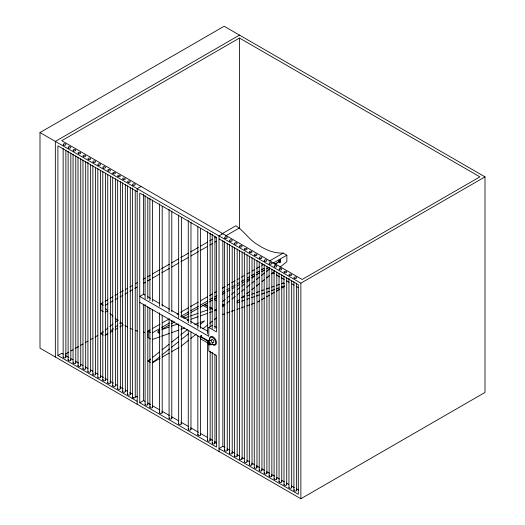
<?xml version="1.0" encoding="UTF-8"?>
<svg xmlns="http://www.w3.org/2000/svg" width="525" height="525" viewBox="0 0 525 525"><rect width="100%" height="100%" fill="white"/><g stroke="black" fill="none" stroke-linecap="round" stroke-linejoin="round"><path stroke-width="0.79" d="M208.464 343.37L201.023 339.065A0.945 0.545 0 0 1 200.786 338.743C199.507 337.332 201.856 333.749 201.58 336.899L209.022 341.197M201.482 337.503L201.482 335.659M280.337 261.266L280.002 261.955M103.353 331.669L100.8 333.71L103.241 335.121M105.263 330.14L107.815 328.105M109.732 326.576L112.921 324.023M115.474 321.989L118.02 319.948M105.105 335.317L107.658 333.277M110.211 331.242L113.4 328.689M115.31 327.16L117.862 325.126M119.779 323.597L121.052 322.573M150.544 362.427L148.102 361.016L150.649 358.982M152.558 357.459L159.561 351.862M162.113 349.821L169.116 344.223M171.662 342.188L178.671 336.591M180.58 335.068L187.582 329.47M222.593 301.494L225.153 299.453M227.069 297.918L229.628 295.87M231.545 294.341L234.747 291.782M237.3 289.741L239.859 287.693M241.782 286.164L244.335 284.117M246.894 282.076L249.454 280.028M252.013 277.988L254.573 275.94M152.401 362.624L160.046 356.521M161.956 354.992L169.601 348.889M171.511 347.36L178.513 341.762M181.059 339.727L188.705 333.618M200.169 324.463L204.625 320.9L200.032 322.534M222.449 306.659L224.982 304.631M226.898 303.102L229.458 301.055M232.017 299.014L235.213 296.454M237.129 294.925L239.689 292.878M241.612 291.349L244.164 289.301M246.724 287.26L249.92 284.701M251.843 283.172L254.402 281.124M256.318 279.595L259.514 277.036M261.437 275.507L264.633 272.947M266.549 271.418L269.752 268.859M275.507 264.265L278.06 262.218L274.522 264.259M181.132 346.185L188.77 340.082M190.673 338.553L196.402 333.979M202.768 328.893L207.854 324.831M209.764 323.302L212.31 321.267M214.22 319.745L216.766 317.71M237.175 301.402L239.722 299.368M241.631 297.839L244.177 295.805M246.73 293.77L249.913 291.224M251.823 289.695L254.369 287.661M256.279 286.132L259.468 283.592M262.014 281.551L264.561 279.517M266.47 277.994L269.653 275.448M271.563 273.919L274.116 271.884M279.845 267.304L286.847 261.706L286.847 255.196L283.185 253.083C273.958 253.49 265.132 249.664 257.598 244.637C249.08 239.807 243.968 230.843 235.882 225.77L221.74 233.94M159.836 333.158C158.287 334.136 158.602 330.927 159.836 330.763M279.786 262.218C277.482 263.524 279.228 257.933 280.429 260.197M39.998 132.562L224.136 26.25L485.002 176.859L485.002 392.438L300.864 498.75L39.998 348.141L39.998 132.562L300.864 283.172L485.002 176.859M239.485 35.109L55.342 141.422L55.342 357M239.485 38.062L61.74 140.68L302.144 279.477L479.889 176.859L239.485 38.062L239.485 228.231M141.022 186.454L137.183 188.672L137.183 404.25M103.241 311.679L100.8 310.268L100.8 303.758L102.92 302.538M105.046 301.311L107.874 299.677M109.994 298.449L112.822 296.822M114.942 295.595L117.771 293.961M119.897 292.733L123.434 290.692M125.554 289.472L127.673 288.245M129.793 287.017L132.628 285.383M135.457 283.749L137.576 282.529M143.233 279.261L145.353 278.033M147.479 276.813L150.308 275.179M152.427 273.952L160.21 269.463M161.621 268.642L169.404 264.154M171.524 262.927L178.598 258.845M180.718 257.618L188.495 253.129M190.621 251.902L198.398 247.413M200.517 246.186L207.592 242.104M209.711 240.877L212.546 239.243M214.666 238.022L216.077 237.202M222.856 233.704L219.023 235.922L219.023 451.5M105.171 305.471L108.006 303.837M110.125 302.61L112.954 300.976M115.073 299.755L117.902 298.121M120.028 296.894L122.857 295.26M124.976 294.039L127.805 292.405M129.924 291.178L132.753 289.544M134.879 288.317L136.999 287.096M143.364 283.421L145.484 282.194M147.61 280.967L150.439 279.339M152.558 278.112L159.633 274.03M161.752 272.803L169.536 268.314M171.655 267.087L178.73 263.005M180.849 261.778L188.626 257.289M190.752 256.062L198.529 251.573M199.946 250.753L207.723 246.264M209.843 245.037L212.671 243.403M214.797 242.183L216.208 241.362M225.402 236.053L239.551 227.889M144.985 295.057L143.574 294.243L139.742 296.461L208.793 336.328L208.793 327.469L212.632 325.251M137.183 191.625L57.901 145.852L57.901 355.523L61.74 353.312L63.151 354.126M65.277 354.217L68.821 352.177M70.941 350.949L73.067 349.722M75.193 348.495L78.73 346.447M80.857 345.227L82.983 344M85.109 342.773L87.938 341.138M90.772 339.498L92.899 338.271M95.018 337.05L97.853 335.409M100.688 333.775L102.9 332.502M105.164 335.423L107.96 333.808M110.06 332.601L112.855 330.986M114.955 329.772L117.751 328.158M119.851 326.944L123.342 324.929M150.544 338.992L148.102 337.582L148.102 331.072L150.222 329.844M152.342 328.617L160.125 324.128M162.245 322.901L169.319 318.819M177.096 314.331L178.513 313.51M180.633 312.283L188.409 307.794M190.536 306.567L198.312 302.078M200.438 300.851L207.506 296.769M209.632 295.542L212.461 293.915M214.581 292.688L216.7 291.46M222.357 288.192L225.186 286.565M227.312 285.338L229.432 284.11M231.551 282.89L235.088 280.842M237.215 279.622L239.334 278.394M241.454 277.174L244.282 275.54M247.111 273.906L249.939 272.272M252.066 271.044L254.185 269.824M256.305 268.597L259.842 266.556M261.968 265.328L263.379 264.515M269.036 261.247L283.185 253.083M152.473 332.778L159.548 328.696M161.667 327.469L169.45 322.98M171.57 321.753L172.981 320.939M180.764 316.444L188.541 311.955M190.667 310.728L198.443 306.239M200.57 305.012L207.637 300.93M209.764 299.703L212.592 298.069M214.712 296.848L216.832 295.621M222.488 292.353L224.615 291.132M226.734 289.905L229.563 288.271M231.683 287.044L235.22 285.003M237.346 283.782L239.466 282.555M241.585 281.328L244.414 279.694M247.242 278.06L249.368 276.839M251.488 275.612L254.317 273.978M256.436 272.757L259.265 271.123M261.391 269.896L264.219 268.262M272.705 263.366L286.847 255.196M161.969 329.241L169.05 325.159M171.17 323.932L174.713 321.891M182.497 317.389L188.869 313.714M190.995 312.487L198.069 308.398M200.196 307.178L207.985 302.676M209.396 301.862L212.231 300.228M214.351 299.001L216.477 297.773M222.141 294.505L224.969 292.871M227.095 291.644L229.924 290.01M232.05 288.783L234.885 287.149M237.005 285.922L239.84 284.287M241.959 283.06L244.086 281.833M246.914 280.199L249.749 278.565M251.869 277.338L254.704 275.704M256.121 274.89L259.658 272.842M261.778 271.615L264.613 269.981M266.739 268.754L268.859 267.533M214.915 310.006L216.267 309.225M222.351 305.714L223.702 304.933L223.702 305.655L222.351 306.436M216.267 309.947L214.915 310.728L216.379 310.209M148.102 361.016L150.196 359.809M281.787 283.835L283.185 283.027L284.406 283.736M152.467 362.736L160.158 358.293M162.258 357.079L169.247 353.043M171.347 351.835L179.038 347.392M257.486 302.098L259.58 300.891M261.68 299.677L264.475 298.062M266.575 296.855L269.371 295.24M271.464 294.026L274.267 292.412M276.36 291.204L279.858 289.183M281.958 287.976L284.051 286.762M132.228 398.436L133.507 397.701M208.793 327.469L216.464 331.898L216.464 237.398L139.742 193.102L139.742 402.773L143.574 400.562L144.985 401.369M224.982 447.556L222.856 446.335L219.023 448.547L298.305 494.32L298.305 284.648L219.023 238.875M158.727 332.817C156.995 333.217 158.242 329.306 159.456 330.533M105.23 312.113L107.527 311.279M183.684 318.412L189.046 316.509M190.575 315.965L198.233 313.241M200.53 312.421L207.421 309.973M209.718 309.159L211.247 308.615L211.247 307.886M241.815 297.741L244.112 296.927M247.177 295.831L249.473 295.017M251.777 294.197L254.074 293.383M256.371 292.563L259.435 291.473M261.732 290.66L264.029 289.839M266.326 289.026L269.391 287.936M271.694 287.116L273.991 286.296M276.288 285.482L279.353 284.392M281.649 283.572L283.185 283.027M162.087 329.516L168.978 327.068M171.275 326.248L177.398 324.069M187.353 320.532L188.882 319.988M191.179 319.167L198.069 316.719M200.366 315.906L207.257 313.451M209.554 312.637L212.618 311.548M237.057 302.853L239.354 302.039M241.651 301.219L244.716 300.129M247.012 299.316L249.309 298.495M251.613 297.682L254.677 296.592M256.207 296.048L259.271 294.952M261.568 294.138L264.633 293.048M266.168 292.504L269.233 291.414M271.53 290.594L274.595 289.505M276.124 288.96L279.188 287.871M281.485 287.057L284.55 285.961M152.532 339.426L160.191 336.702M161.726 336.158L169.385 333.434M171.682 332.614L178.579 330.159M180.876 329.346L184.708 327.981M194.663 324.443L198.496 323.078M222.364 314.593L224.654 313.779M226.944 312.959L229.996 311.876M231.525 311.332L234.577 310.249M236.867 309.435L239.925 308.346M241.448 307.801L244.506 306.718M246.796 305.904L249.848 304.815M251.377 304.27L254.428 303.188M143.259 332.187L144.67 332.358M272.81 272.888L274.234 273.702M276.36 274.929L279.904 276.977M281.321 277.797L284.156 279.438M286.289 280.665L289.124 282.299M291.959 283.94L294.085 285.167M296.218 286.394L298.344 287.628M214.403 299.565L216.517 300.786M222.482 304.224L223.702 304.933M204.914 304.231L207.729 305.858M209.843 307.072L212.468 308.595M204.212 304.546L207.729 306.58M209.843 307.801L212.468 309.317M202.762 305.228L207.71 308.09M214.718 326.465L216.812 327.672M147.807 296.684L150.623 298.312M152.736 299.532L159.784 303.601M161.897 304.822L169.647 309.297M171.76 310.518L178.808 314.587M180.922 315.807L188.672 320.283M190.785 321.503L198.535 325.979M199.946 326.793L207.697 331.262M208.464 341.519L201.062 337.247A0.945 0.545 0 0 1 200.786 336.86L200.786 335.764M139.742 302.367L201.042 337.759M100.8 303.758L103.241 305.169M148.102 331.072L150.544 332.483M65.277 355.353L68.814 357.394M70.941 358.621L73.06 359.848M75.187 361.075L78.724 363.116M80.85 364.343L82.976 365.571M85.096 366.798L87.931 368.432M90.759 370.066L92.886 371.293M95.005 372.52L97.84 374.154M100.669 375.788L103.504 377.423M104.915 378.236L107.75 379.877M109.876 381.098L113.413 383.145M115.533 384.372L117.659 385.593M119.785 386.82L123.322 388.867M125.449 390.095L127.568 391.315M129.695 392.542L132.523 394.177M136.067 396.224L137.478 397.038M147.801 402.997L150.616 404.624M152.729 405.845L159.764 409.907M161.877 411.127L169.621 415.597M171.734 416.817L178.769 420.879M180.882 422.1L188.626 426.569M190.739 427.79L198.483 432.259M200.589 433.479L207.631 437.542M209.744 438.762L212.559 440.383M214.673 441.604L216.779 442.824M227.108 448.783L229.937 450.417M232.063 451.644L234.892 453.278M237.018 454.506L239.846 456.14M241.973 457.367L244.092 458.594M246.927 460.228L249.756 461.862M251.882 463.089L254.71 464.723M256.128 465.544L259.672 467.585M261.791 468.812L264.626 470.446M266.746 471.673L269.581 473.307M271.701 474.534L274.536 476.168M276.655 477.396L279.49 479.03M281.61 480.25L284.445 481.891M286.565 483.112L288.691 484.339M291.526 485.973L294.354 487.607M296.481 488.834L298.6 490.061M57.901 355.523L137.183 401.297M139.742 402.773L216.464 447.07L216.464 355.523L208.793 351.094L208.793 343.842M112.987 316.234L109.915 313.215M105.446 308.306L107.894 311.122M300.864 283.172L300.864 498.75M296.625 283.447L296.625 490.35M293.915 281.813L293.915 490.35M291.67 280.586L291.67 487.489M288.953 278.138L288.953 487.489M286.716 277.732L286.716 484.627M283.999 276.091L283.999 484.627M281.761 274.87L281.761 481.773M279.044 273.23L279.044 481.773M276.806 272.009L276.806 478.912M274.089 270.368L274.089 478.912M271.852 269.148L271.852 476.05M269.135 267.507L269.135 476.05M266.89 266.287L266.89 473.189M264.18 264.652L264.18 473.189M261.936 263.425L261.936 470.328M259.225 261.791L259.225 470.328M256.981 260.564L256.981 467.467M254.271 258.93L254.271 467.467M252.026 257.703L252.026 464.605M249.316 256.069L249.316 464.605M247.072 254.842L247.072 461.744M244.361 252.387L244.361 461.744M242.117 251.98L242.117 458.883M239.407 250.346L239.407 458.883M237.162 249.119L237.162 456.022M234.452 247.485L234.452 456.022M232.207 246.258L232.207 453.16M229.497 244.624L229.497 453.16M227.253 243.397L227.253 450.299M224.543 241.762L224.543 450.299M222.856 240.752L222.856 446.335M214.942 236.795L214.942 328.532M214.942 354.736L214.942 443.192M212.231 234.34L212.231 328.532M212.231 352.282L212.231 443.192M210.151 233.212L210.151 326.583M210.151 351.153L210.151 440.429M207.434 231.571L207.434 333.952M207.434 342.963L207.434 440.429M200.557 228.493L200.557 328.414M200.557 338.244L200.557 434.89M197.846 226.852L197.846 328.414M197.846 335.783L197.846 434.89M190.969 222.134L190.969 323.695M190.969 331.885L190.969 429.352M188.258 220.5L188.258 322.875M188.258 330.251L188.258 429.352M181.374 217.416L181.374 317.343M181.374 326.347L181.374 423.813M178.664 214.961L178.664 318.157M178.664 323.892L178.664 423.813M171.787 211.063L171.787 311.804M171.787 320.814L171.787 418.281M169.076 209.423L169.076 311.804M169.076 319.174L169.076 418.281M162.199 206.345L162.199 306.265M162.199 315.276L162.199 412.742M159.482 203.884L159.482 306.265M159.482 312.821L159.482 412.742M152.604 199.986L152.604 301.547M152.604 309.737L152.604 407.203M149.894 198.352L149.894 300.727M149.894 308.103L149.894 407.203M147.807 198.037L147.807 298.777M147.807 306.967L147.807 404.434M145.097 195.582L145.097 298.777M145.097 304.513L145.097 404.434M143.574 194.138L143.574 294.243M143.574 304.231L143.574 400.562M135.24 190.293L135.24 397.195M132.523 187.838L132.523 397.195M130.279 187.432L130.279 394.334M127.568 185.798L127.568 394.334M125.324 184.57L125.324 391.473M122.614 182.936L122.614 391.473M120.369 181.709L120.369 388.612M117.659 180.075L117.659 388.612M115.415 178.848L115.415 385.75M112.704 177.214L112.704 385.75M110.46 175.987L110.46 382.889M107.75 174.352L107.75 382.889M105.505 173.132L105.505 380.028M102.795 171.491L102.795 380.028M100.551 170.271L100.551 377.173M97.84 168.63L97.84 377.173M95.596 167.409L95.596 374.312M92.886 165.769L92.886 374.312M90.641 164.548L90.641 371.451M87.931 162.094L87.931 371.451M85.687 161.687L85.687 368.589M82.976 160.053L82.976 368.589M80.732 158.826L80.732 365.728M78.015 157.192L78.015 365.728M75.777 155.964L75.777 362.867M73.06 154.33L73.06 362.867M70.823 153.103L70.823 360.006M68.106 151.469L68.106 360.006M65.868 150.242L65.868 357.144M63.151 148.608L63.151 357.144M152.558 407A1.358 0.781 0 0 1 150.898 407.958A1.358 0.781 0 0 1 150.288 406.652M162.015 412.348A1.358 0.781 0 0 1 161.615 413.385A1.358 0.781 0 0 1 159.803 413.247A1.358 0.781 0 0 1 159.882 412.184M171.386 417.723A1.358 0.781 0 0 1 171.472 418.779A1.358 0.781 0 0 1 169.654 418.917A1.358 0.781 0 0 1 169.253 417.887M180.981 423.262A1.358 0.781 0 0 1 180.37 424.574A1.358 0.781 0 0 1 178.71 423.609M190.785 428.958A1.358 0.781 0 0 1 190.391 429.995A1.358 0.781 0 0 1 188.573 429.857A1.358 0.781 0 0 1 188.652 428.8M200.379 434.497A1.358 0.781 0 0 1 199.979 435.533A1.358 0.781 0 0 1 198.161 435.396A1.358 0.781 0 0 1 198.24 434.333M209.751 439.871A1.358 0.781 0 0 1 209.829 440.928A1.358 0.781 0 0 1 208.012 441.066A1.358 0.781 0 0 1 207.618 440.035M214.548 442.641A1.358 0.781 0 0 1 214.627 443.697A1.358 0.781 0 0 1 212.809 443.835A1.358 0.781 0 0 1 212.415 442.805M147.761 404.23A1.358 0.781 0 0 1 146.455 405.221A1.358 0.781 0 0 1 145.143 404.23M227.069 449.912A1.358 0.781 0 0 1 226.675 450.942A1.358 0.781 0 0 1 224.857 450.804A1.358 0.781 0 0 1 224.936 449.748M231.807 452.609A1.358 0.781 0 0 1 231.893 453.666A1.358 0.781 0 0 1 230.075 453.803A1.358 0.781 0 0 1 229.674 452.773M236.978 455.628A1.358 0.781 0 0 1 236.585 456.665A1.358 0.781 0 0 1 234.767 456.527A1.358 0.781 0 0 1 234.846 455.47M241.723 458.332A1.358 0.781 0 0 1 241.802 459.388A1.358 0.781 0 0 1 239.984 459.526A1.358 0.781 0 0 1 239.584 458.489M247.026 461.541A1.358 0.781 0 0 1 245.72 462.525A1.358 0.781 0 0 1 244.407 461.541M251.632 464.054A1.358 0.781 0 0 1 251.632 465.157A1.358 0.781 0 0 1 249.71 465.157A1.358 0.781 0 0 1 249.71 464.054M256.587 466.909A1.358 0.781 0 0 1 255.977 468.221A1.358 0.781 0 0 1 254.317 467.263M261.758 469.934A1.358 0.781 0 0 1 261.358 470.971A1.358 0.781 0 0 1 259.54 470.827A1.358 0.781 0 0 1 259.626 469.77M266.497 472.631A1.358 0.781 0 0 1 266.575 473.688A1.358 0.781 0 0 1 264.757 473.826A1.358 0.781 0 0 1 264.364 472.795M271.668 475.657A1.358 0.781 0 0 1 271.267 476.687A1.358 0.781 0 0 1 269.456 476.549A1.358 0.781 0 0 1 269.535 475.492M276.406 478.354A1.358 0.781 0 0 1 276.485 479.41A1.358 0.781 0 0 1 274.667 479.548A1.358 0.781 0 0 1 274.273 478.518M281.715 481.569A1.358 0.781 0 0 1 280.048 482.527A1.358 0.781 0 0 1 279.444 481.215M286.315 484.076A1.358 0.781 0 0 1 286.394 485.133A1.358 0.781 0 0 1 284.583 485.271A1.358 0.781 0 0 1 284.183 484.24M291.624 487.285A1.358 0.781 0 0 1 290.312 488.276A1.358 0.781 0 0 1 288.999 487.285M296.441 489.963A1.358 0.781 0 0 1 296.048 490.993A1.358 0.781 0 0 1 294.23 490.855A1.358 0.781 0 0 1 294.308 489.799M65.468 356.593A1.358 0.781 0 0 1 64.857 357.899A1.358 0.781 0 0 1 63.197 356.941M70.639 359.612A1.358 0.781 0 0 1 70.245 360.649A1.358 0.781 0 0 1 68.427 360.511A1.358 0.781 0 0 1 68.506 359.454M75.377 362.309A1.358 0.781 0 0 1 75.456 363.372A1.358 0.781 0 0 1 73.644 363.51A1.358 0.781 0 0 1 73.244 362.473M80.548 365.334A1.358 0.781 0 0 1 80.154 366.371A1.358 0.781 0 0 1 78.337 366.227A1.358 0.781 0 0 1 78.415 365.17M85.286 368.032A1.358 0.781 0 0 1 85.372 369.088A1.358 0.781 0 0 1 83.554 369.226A1.358 0.781 0 0 1 83.153 368.196M90.595 371.247A1.358 0.781 0 0 1 89.283 372.232A1.358 0.781 0 0 1 87.977 371.247M95.196 373.754A1.358 0.781 0 0 1 95.196 374.863A1.358 0.781 0 0 1 93.279 374.863A1.358 0.781 0 0 1 93.279 373.754M100.505 376.97A1.358 0.781 0 0 1 99.192 377.954A1.358 0.781 0 0 1 97.886 376.97M105.322 379.641A1.358 0.781 0 0 1 104.928 380.671A1.358 0.781 0 0 1 103.11 380.533A1.358 0.781 0 0 1 103.189 379.477M110.066 382.338A1.358 0.781 0 0 1 110.145 383.394A1.358 0.781 0 0 1 108.327 383.532A1.358 0.781 0 0 1 107.933 382.502M115.237 385.363A1.358 0.781 0 0 1 114.837 386.393A1.358 0.781 0 0 1 113.019 386.256A1.358 0.781 0 0 1 113.098 385.199M119.976 388.06A1.358 0.781 0 0 1 120.054 389.117A1.358 0.781 0 0 1 118.237 389.255A1.358 0.781 0 0 1 117.843 388.224M125.147 391.086A1.358 0.781 0 0 1 124.747 392.116A1.358 0.781 0 0 1 122.929 391.978A1.358 0.781 0 0 1 123.014 390.922M129.885 393.783A1.358 0.781 0 0 1 129.964 394.839A1.358 0.781 0 0 1 128.146 394.977A1.358 0.781 0 0 1 127.752 393.94M135.194 396.992A1.358 0.781 0 0 1 133.882 397.976A1.358 0.781 0 0 1 132.569 396.992M211.267 340.522A1.811 1.043 60 0 1 212.448 339.577A1.811 1.043 60 0 1 213.813 341.788A1.811 1.043 60 0 1 212.533 342.576M209.692 340.476A4.325 2.494 60 0 1 212.172 337.326A4.325 2.494 60 0 1 215.657 342.95A4.325 2.494 60 0 1 211.962 344.151M209.764 338.435A4.758 2.743 60 0 1 213.347 337.03A4.758 2.743 60 0 1 216.471 342.845A4.758 2.743 60 0 1 213.111 344.656M212.756 344.426A4.758 2.743 60 0 1 212.408 344.164M208.399 341.066A2.704 1.562 60 0 1 210.368 340.226A2.704 1.562 60 0 1 212.212 343.422A2.704 1.562 60 0 1 210.499 344.708M137.504 331.118A63.328 36.566 60 0 1 135.286 330.428M132.307 329.293A63.328 36.566 60 0 1 130.056 328.283M127.542 326.99A63.328 36.566 60 0 1 125.022 325.539M122.515 323.925A63.328 36.566 60 0 1 120.008 322.153M118.145 320.729A63.328 36.566 60 0 1 115.067 318.163M279.005 261.417C280.435 266.378 281.951 255.747 279.005 261.417M224.936 238.225A1.358 0.781 0 0 0 227.207 237.877A1.358 0.781 0 0 0 225.547 236.919A1.358 0.781 0 0 0 224.936 238.225M229.891 241.087A1.358 0.781 0 0 0 232.162 240.739A1.358 0.781 0 0 0 230.501 239.781A1.358 0.781 0 0 0 229.891 241.087M234.846 243.948A1.358 0.781 0 0 0 237.116 243.6A1.358 0.781 0 0 0 235.456 242.642A1.358 0.781 0 0 0 234.846 243.948M240.082 246.934A1.358 0.781 0 0 0 242.117 246.258A1.358 0.781 0 0 0 240.082 245.575A1.358 0.781 0 0 0 240.082 246.934M245.037 249.795A1.358 0.781 0 0 0 247.072 249.119A1.358 0.781 0 0 0 245.037 248.437A1.358 0.781 0 0 0 245.037 249.795M249.992 252.656A1.358 0.781 0 0 0 252.026 251.98A1.358 0.781 0 0 0 249.992 251.298A1.358 0.781 0 0 0 249.992 252.656M254.947 255.518A1.358 0.781 0 0 0 256.981 254.842A1.358 0.781 0 0 0 254.947 254.159A1.358 0.781 0 0 0 254.947 255.518M259.901 258.379A1.358 0.781 0 0 0 261.936 257.703A1.358 0.781 0 0 0 259.901 257.02A1.358 0.781 0 0 0 259.901 258.379M264.58 261.115A1.358 0.781 0 0 0 266.844 260.761A1.358 0.781 0 0 0 265.184 259.803A1.358 0.781 0 0 0 264.58 261.115M269.817 264.101A1.358 0.781 0 0 0 271.852 263.419A1.358 0.781 0 0 0 269.817 262.743A1.358 0.781 0 0 0 269.817 264.101M274.49 266.838A1.358 0.781 0 0 0 276.76 266.483A1.358 0.781 0 0 0 275.093 265.525A1.358 0.781 0 0 0 274.49 266.838M279.727 269.824A1.358 0.781 0 0 0 281.761 269.141A1.358 0.781 0 0 0 279.727 268.465A1.358 0.781 0 0 0 279.727 269.824M284.681 272.685A1.358 0.781 0 0 0 286.716 272.002A1.358 0.781 0 0 0 284.681 271.327A1.358 0.781 0 0 0 284.681 272.685M289.354 275.422A1.358 0.781 0 0 0 291.624 275.067A1.358 0.781 0 0 0 289.964 274.109A1.358 0.781 0 0 0 289.354 275.422M294.591 278.401A1.358 0.781 0 0 0 296.625 277.725A1.358 0.781 0 0 0 294.591 277.049A1.358 0.781 0 0 0 294.591 278.401M63.551 145.071A1.358 0.781 0 0 0 65.822 144.723A1.358 0.781 0 0 0 64.155 143.758A1.358 0.781 0 0 0 63.551 145.071M68.788 148.057A1.358 0.781 0 0 0 70.823 147.381A1.358 0.781 0 0 0 68.788 146.698A1.358 0.781 0 0 0 68.788 148.057M73.743 150.918A1.358 0.781 0 0 0 75.777 150.242A1.358 0.781 0 0 0 73.743 149.559A1.358 0.781 0 0 0 73.743 150.918M78.698 153.779A1.358 0.781 0 0 0 80.732 153.103A1.358 0.781 0 0 0 78.698 152.421A1.358 0.781 0 0 0 78.698 153.779M83.652 156.64A1.358 0.781 0 0 0 85.687 155.958A1.358 0.781 0 0 0 83.652 155.282A1.358 0.781 0 0 0 83.652 156.64M88.607 159.502A1.358 0.781 0 0 0 90.641 158.819A1.358 0.781 0 0 0 88.607 158.143A1.358 0.781 0 0 0 88.607 159.502M93.562 162.363A1.358 0.781 0 0 0 95.596 161.68A1.358 0.781 0 0 0 93.562 161.004A1.358 0.781 0 0 0 93.562 162.363M98.234 165.099A1.358 0.781 0 0 0 100.505 164.745A1.358 0.781 0 0 0 98.844 163.787A1.358 0.781 0 0 0 98.234 165.099M103.471 168.085A1.358 0.781 0 0 0 105.505 167.403A1.358 0.781 0 0 0 103.471 166.727A1.358 0.781 0 0 0 103.471 168.085M108.426 170.94A1.358 0.781 0 0 0 110.46 170.264A1.358 0.781 0 0 0 108.426 169.588A1.358 0.781 0 0 0 108.426 170.94M113.098 173.677A1.358 0.781 0 0 0 115.369 173.329A1.358 0.781 0 0 0 113.708 172.371A1.358 0.781 0 0 0 113.098 173.677M118.059 176.538A1.358 0.781 0 0 0 120.323 176.19A1.358 0.781 0 0 0 118.663 175.232A1.358 0.781 0 0 0 118.059 176.538M123.29 179.524A1.358 0.781 0 0 0 125.324 178.848A1.358 0.781 0 0 0 123.29 178.172A1.358 0.781 0 0 0 123.29 179.524M128.244 182.385A1.358 0.781 0 0 0 130.279 181.709A1.358 0.781 0 0 0 128.244 181.033A1.358 0.781 0 0 0 128.244 182.385M132.923 185.122A1.358 0.781 0 0 0 135.194 184.774A1.358 0.781 0 0 0 133.527 183.816A1.358 0.781 0 0 0 132.923 185.122M208.392 342.923A0.906 0.525 60 0 0 209.449 343.928A0.906 0.525 60 0 0 209.219 342.543A0.906 0.525 60 0 0 208.392 342.923M208.071 343.107A0.906 0.525 60 0 0 209.127 344.111A0.906 0.525 60 0 0 208.898 342.727A0.906 0.525 60 0 0 208.071 343.107M207.637 342.674A1.995 1.155 60 0 0 209.967 344.892A1.995 1.155 60 0 0 209.455 341.834A1.995 1.155 60 0 0 207.637 342.674"/></g></svg>
